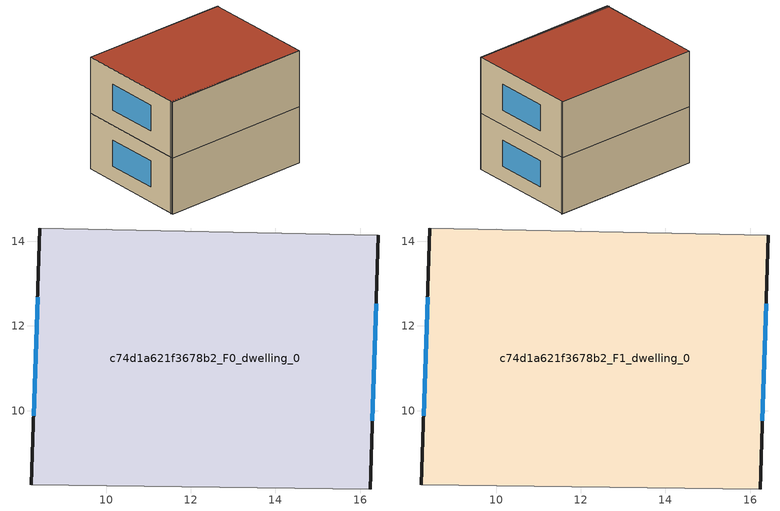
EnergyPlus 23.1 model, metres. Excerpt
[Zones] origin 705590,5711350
c74d1a621f3678b2_F0_dwelling_0
 floor ground (EU_floor_Construction): 16.43,14.15 16.24,8.15 8.23,8.25 8.44,14.31 z0
 wall outside (EU_wall_Construction): 8.44,14.31 8.23,8.25 / 16.24,8.15 16.43,14.15 z0:3
 wall adiabatic (EU_wall_Construction): 16.43,14.15 8.44,14.31 / 8.23,8.25 16.24,8.15 z0:3
 window (EU_Window_Construction): 8.38,12.68 8.29,9.88 / 16.29,9.77 16.38,12.53 z0.81:2.19
c74d1a621f3678b2_F1_dwelling_0
 floor to c74d1a621f3678b2_F0_dwelling_0 (EU_floor_Construction): 16.43,14.15 16.24,8.15 8.23,8.25 8.44,14.31 z3
 wall outside (EU_wall_Construction): 8.44,14.31 8.23,8.25 / 16.24,8.15 16.43,14.15 z3:6
 wall adiabatic (EU_wall_Construction): 16.43,14.15 8.44,14.31 / 8.23,8.25 16.24,8.15 z3:6
 window (EU_Window_Construction): 8.38,12.68 8.29,9.88 / 16.29,9.77 16.38,12.53 z3.81:5.19
 roof outside (EU_roof_Construction): 16.24,8.15 16.43,14.15 8.44,14.31 8.23,8.25 z6
shading: 8.19,8.36 16.26,8.15 / 16.47,14.15 8.44,14.31 z0:6
[Building]
EU S2 Campaign: North Axis=0; Terrain=City; Solar Distribution=FullExterior
[Site:Location]
London: Latitude=51.5; Longitude=-0.5; Time Zone=0; Elevation=25
[SizingPeriod:WeatherFileDays]
AnnualSizingPeriod: Begin Month=1; Begin Day of Month=1; End Month=12; End Day of Month=31; Day of Week for Start Day=Monday; Use Weather File Daylight Saving Period=No; Use Weather File Rain and Snow Indicators=No
[MATERIAL]
EU_InternalMass_Material: Roughness=MediumRough; Thickness=0.1; Conductivity=1; Density=1800; Specific Heat=900; Thermal Absorptance=0.9; Solar Absorptance=0.7; Visible Absorptance=0.7
[MATERIAL:NOMASS] Roughness=MediumRough; Thermal Absorptance=0.9; Solar Absorptance=0.7; Visible Absorptance=0.7
Name | Thermal Resistance
EU_wall_NoMass | 0.555556
EU_roof_NoMass | 0.510204
EU_floor_NoMass | 1.68919
[WINDOWMATERIAL:SIMPLEGLAZINGSYSTEM]
EU_Window_SimpleGlazing: UFactor=3.96; Solar Heat Gain Coefficient=0.85; Visible Transmittance=0.85
[CONSTRUCTION]
EU_wall_Construction: EU_wall_NoMass
EU_roof_Construction: EU_roof_NoMass
EU_floor_Construction: EU_floor_NoMass
EU_Window_Construction: EU_Window_SimpleGlazing
EU_InternalMass_Construction: EU_InternalMass_Material
[ZONE] Type=1; Multiplier=1; Ceiling Height=autocalculate; Floor Area=autocalculate; Part of Total Floor Area=Yes
Name | Volume
c74d1a621f3678b2_F0_dwelling_0 | 144.839
c74d1a621f3678b2_F1_dwelling_0 | 144.84
[INTERNALMASS] Construction=EU_InternalMass_Construction; Surface Area=48.2801
Name | Zone or ZoneList
c74d1a621f3678b2_F0_dwelling_0_EU_InternalMass | c74d1a621f3678b2_F0_dwelling_0
c74d1a621f3678b2_F1_dwelling_0_EU_InternalMass | c74d1a621f3678b2_F1_dwelling_0
[OTHEREQUIPMENT] Fuel Type=Electricity; Design Level Calculation Method=Watts/Area; Power per Zone Floor Area=1; Fraction Latent=0; Fraction Radiant=0; Fraction Lost=0; Carbon Dioxide Generation Rate=0; EndUse Subcategory=EU_Step8_InternalGains
Name | Zone or ZoneList or Space or SpaceList | Schedule
EU_Step8_InternalGain_c74d1a621f3678b2_F0_dwelling_0_f000 | c74d1a621f3678b2_F0_dwelling_0 | EU_Step8_GainSchedule_c74d1a621f3678b2_F0_dwelling_0_f000
EU_Step8_InternalGain_c74d1a621f3678b2_F1_dwelling_0_f000 | c74d1a621f3678b2_F1_dwelling_0 | EU_Step8_GainSchedule_c74d1a621f3678b2_F1_dwelling_0_f000
[ZONEVENTILATION:DESIGNFLOWRATE] Schedule=EU_AlwaysOn; Design Flow Rate Calculation Method=AirChanges/Hour; Air Changes per Hour=0.48; Ventilation Type=Natural; Fan Pressure Rise=0; Fan Total Efficiency=1; Constant Term Coefficient=1; Temperature Term Coefficient=0; Velocity Term Coefficient=0; Velocity Squared Term Coefficient=0; Minimum Indoor Temperature=-100; Maximum Indoor Temperature=100; Delta Temperature=-100; Minimum Outdoor Temperature=-100; Maximum Outdoor Temperature=100; Maximum Wind Speed=40
Name | Zone or ZoneList or Space or SpaceList
EU_ConstantAir_c74d1a621f3678b2_F0_dwelling_0 | c74d1a621f3678b2_F0_dwelling_0
EU_ConstantAir_c74d1a621f3678b2_F1_dwelling_0 | c74d1a621f3678b2_F1_dwelling_0
[HVACTEMPLATE:THERMOSTAT] Constant Heating Setpoint=20; Constant Cooling Setpoint=50
EU_HeatOnly_c74d1a621f3678b2_F0_dwelling_0; EU_HeatOnly_c74d1a621f3678b2_F1_dwelling_0
[HVACTEMPLATE:ZONE:IDEALLOADSAIRSYSTEM] System Availability Schedule=EU_AlwaysOn; Maximum Heating Supply Air Temperature=50; Minimum Cooling Supply Air Temperature=13; Maximum Heating Supply Air Humidity Ratio=0.0156; Minimum Cooling Supply Air Humidity Ratio=0.0077; Heating Limit=NoLimit; Cooling Limit=NoLimit; Heating Availability Schedule=EU_AlwaysOn; Cooling Availability Schedule=EU_CoolingOff; Dehumidification Control Type=ConstantSensibleHeatRatio; Cooling Sensible Heat Ratio=0.7; Dehumidification Setpoint=60; Humidification Control Type=None; Humidification Setpoint=30; Outdoor Air Method=None; Outdoor Air Flow Rate per Person=0.00944; Outdoor Air Flow Rate per Zone Floor Area=0; Outdoor Air Flow Rate per Zone=0; Demand Controlled Ventilation Type=None; Outdoor Air Economizer Type=NoEconomizer; Heat Recovery Type=None; Sensible Heat Recovery Effectiveness=0.7; Latent Heat Recovery Effectiveness=0.65
Name | Template Thermostat
c74d1a621f3678b2_F0_dwelling_0 | EU_HeatOnly_c74d1a621f3678b2_F0_dwelling_0
c74d1a621f3678b2_F1_dwelling_0 | EU_HeatOnly_c74d1a621f3678b2_F1_dwelling_0
[SIZING:ZONE] Zone Cooling Design Supply Air Temperature Input Method=SupplyAirTemperature; Zone Cooling Design Supply Air Temperature=13; Zone Heating Design Supply Air Temperature Input Method=SupplyAirTemperature; Zone Heating Design Supply Air Temperature=50; Zone Cooling Design Supply Air Humidity Ratio=0.008; Zone Heating Design Supply Air Humidity Ratio=0.008; Cooling Design Air Flow Method=DesignDay; Cooling Design Air Flow Rate=0; Cooling Minimum Air Flow per Zone Floor Area=0.000762; Cooling Minimum Air Flow=0; Cooling Minimum Air Flow Fraction=0.2; Heating Design Air Flow Method=DesignDay; Heating Design Air Flow Rate=0; Heating Maximum Air Flow per Zone Floor Area=0.002032; Heating Maximum Air Flow=0.141576; Heating Maximum Air Flow Fraction=0.3; Account for Dedicated Outdoor Air System=No; Dedicated Outdoor Air System Control Strategy=NeutralSupplyAir; Dedicated Outdoor Air Low Setpoint Temperature for Design=autosize; Dedicated Outdoor Air High Setpoint Temperature for Design=autosize; Zone Load Sizing Method=Sensible Load Only No Latent Load; Zone Latent Cooling Design Supply Air Humidity Ratio Input Method=HumidityRatioDifference; Zone Cooling Design Supply Air Humidity Ratio Difference=0.005; Zone Latent Heating Design Supply Air Humidity Ratio Input Method=HumidityRatioDifference; Zone Humidification Design Supply Air Humidity Ratio Difference=0.005
c74d1a621f3678b2_F0_dwelling_0; c74d1a621f3678b2_F1_dwelling_0
[SCHEDULE:CONSTANT]
Name | Hourly Value
EU_AlwaysOn | 1
EU_CoolingOff | 0
[SCHEDULE:FILE] Column Number=1; Rows to Skip at Top=0; Number of Hours of Data=8760; Column Separator=Comma; Interpolate to Timestep=No; Minutes per Item=60; Adjust Schedule for Daylight Savings=Yes
Name | File
EU_Step8_GainSchedule_c74d1a621f3678b2_F0_dwelling_0_f000 | ../../schedules/c74d1a621f3678b2/c74d1a621f3678b2_F0_dwelling_0_f000_gain.csv
EU_Step8_GainSchedule_c74d1a621f3678b2_F1_dwelling_0_f000 | ../../schedules/c74d1a621f3678b2/c74d1a621f3678b2_F1_dwelling_0_f000_gain.csv
